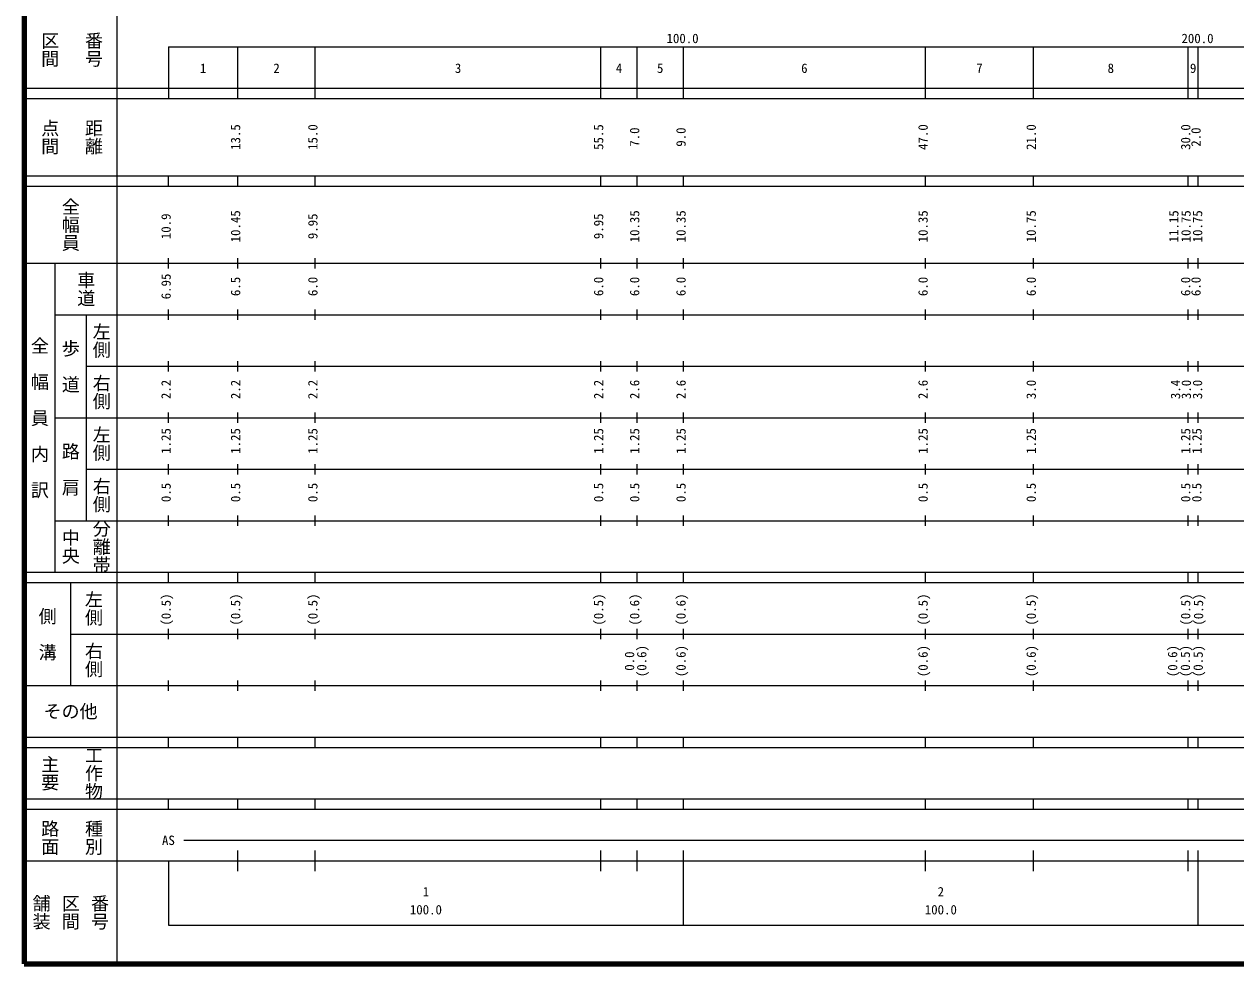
# Model space of a CAD drawing. Units: millimetres on the paper, enlarged 1000 times. Extents: x 40000 to 680000, y 20000 to 380000.
# Drawn here: x 40000 to 275272, y 20000 to 202409 of the extents above; entities that cross this region are included whole.
import ezdxf
from ezdxf.enums import TextEntityAlignment as Align

# ---------------------------------------------------------------- set-up
doc = ezdxf.new("R2010")
doc.units = ezdxf.units.MM
doc.header["$LTSCALE"] = 1000
doc.layers.add('M-TTL', color=2, linetype='Continuous', lineweight=140)
doc.layers.add('M-TTL-BAND', color=7, linetype='Continuous', lineweight=25)
doc.styles.add('@ＭＳ ゴシック', font='')
doc.styles.add('ＭＳ ゴシック', font='')
doc.styles.get('@ＭＳ ゴシック').set_extended_font_data('@MS Gothic')
doc.styles.get('ＭＳ ゴシック').set_extended_font_data('MS Gothic')

msp = doc.modelspace()

# ---------------------------------------------------------------- linework, layer by layer
at = {"layer": 'M-TTL'}
for p, q in [((40000, 380000), (40000, 20000)), ((40000, 20000), (680000, 20000))]:
    msp.add_line(p, q, dxfattribs=at)
at = {"layer": 'M-TTL-BAND'}
for p, q in [((58000, 370000), (58000, 20000)), ((68000, 198000), (579000, 198000)), ((68000, 198000), (68000, 188000)), ((81500, 188000), (81500, 198000)), ((96500, 188000), (96500, 198000)), ((152000, 188000), (152000, 198000)), ((159000, 188000), (159000, 198000)), ((168000, 188000), (168000, 198000)), ((215000, 188000), (215000, 198000)), ((236000, 188000), (236000, 198000)), ((266000, 188000), (266000, 198000)), ((268000, 188000), (268000, 198000)), ((40000, 190000), (579000, 190000)), ((40000, 188000), (579000, 188000)), ((40000, 173000), (579000, 173000)), ((68000, 171000), (68000, 173000)), ((81500, 171000), (81500, 173000)), ((96500, 171000), (96500, 173000)), ((152000, 171000), (152000, 173000)), ((159000, 171000), (159000, 173000)), ((168000, 171000), (168000, 173000)), ((215000, 171000), (215000, 173000)), ((236000, 171000), (236000, 173000)), ((266000, 171000), (266000, 173000)), ((268000, 171000), (268000, 173000)), ((40000, 171000), (579000, 171000)), ((40000, 156000), (579000, 156000)), ((46000, 96000), (46000, 156000)), ((68000, 155000), (68000, 157000)), ((81500, 155000), (81500, 157000)), ((96500, 155000), (96500, 157000)), ((152000, 155000), (152000, 157000)), ((159000, 155000), (159000, 157000)), ((168000, 155000), (168000, 157000)), ((215000, 155000), (215000, 157000)), ((236000, 155000), (236000, 157000)), ((266000, 155000), (266000, 157000)), ((268000, 155000), (268000, 157000)), ((46000, 146000), (579000, 146000)), ((52000, 146000), (52000, 106000)), ((68000, 145000), (68000, 147000)), ((81500, 145000), (81500, 147000)), ((96500, 145000), (96500, 147000)), ((152000, 145000), (152000, 147000)), ((159000, 145000), (159000, 147000)), ((168000, 145000), (168000, 147000)), ((215000, 145000), (215000, 147000)), ((236000, 145000), (236000, 147000)), ((266000, 145000), (266000, 147000)), ((268000, 145000), (268000, 147000)), ((68000, 135000), (68000, 137000)), ((81500, 135000), (81500, 137000)), ((96500, 135000), (96500, 137000)), ((152000, 135000), (152000, 137000)), ((159000, 135000), (159000, 137000)), ((168000, 135000), (168000, 137000)), ((215000, 135000), (215000, 137000)), ((236000, 135000), (236000, 137000)), ((266000, 135000), (266000, 137000)), ((268000, 135000), (268000, 137000)), ((52000, 136000), (579000, 136000)), ((46000, 126000), (579000, 126000)), ((68000, 125000), (68000, 127000)), ((81500, 125000), (81500, 127000)), ((96500, 125000), (96500, 127000)), ((152000, 125000), (152000, 127000)), ((159000, 125000), (159000, 127000)), ((168000, 125000), (168000, 127000)), ((215000, 125000), (215000, 127000)), ((236000, 125000), (236000, 127000)), ((266000, 125000), (266000, 127000)), ((268000, 125000), (268000, 127000)), ((52000, 116000), (579000, 116000)), ((68000, 115000), (68000, 117000)), ((81500, 115000), (81500, 117000)), ((96500, 115000), (96500, 117000)), ((152000, 115000), (152000, 117000)), ((159000, 115000), (159000, 117000)), ((168000, 115000), (168000, 117000)), ((215000, 115000), (215000, 117000)), ((236000, 115000), (236000, 117000)), ((266000, 115000), (266000, 117000)), ((268000, 115000), (268000, 117000)), ((46000, 106000), (579000, 106000)), ((68000, 105000), (68000, 107000)), ((81500, 105000), (81500, 107000)), ((96500, 105000), (96500, 107000)), ((152000, 105000), (152000, 107000)), ((159000, 105000), (159000, 107000)), ((168000, 105000), (168000, 107000)), ((215000, 105000), (215000, 107000)), ((236000, 105000), (236000, 107000)), ((266000, 105000), (266000, 107000)), ((268000, 105000), (268000, 107000)), ((40000, 96000), (579000, 96000)), ((68000, 94000), (68000, 96000)), ((81500, 94000), (81500, 96000)), ((96500, 94000), (96500, 96000)), ((152000, 94000), (152000, 96000)), ((159000, 94000), (159000, 96000)), ((168000, 94000), (168000, 96000)), ((215000, 94000), (215000, 96000)), ((236000, 94000), (236000, 96000)), ((266000, 94000), (266000, 96000)), ((268000, 94000), (268000, 96000)), ((40000, 94000), (579000, 94000)), ((49000, 94000), (49000, 74000)), ((68000, 83000), (68000, 85000)), ((81500, 83000), (81500, 85000)), ((96500, 83000), (96500, 85000)), ((152000, 83000), (152000, 85000)), ((159000, 83000), (159000, 85000)), ((168000, 83000), (168000, 85000)), ((215000, 83000), (215000, 85000)), ((236000, 83000), (236000, 85000)), ((266000, 83000), (266000, 85000)), ((268000, 83000), (268000, 85000)), ((49000, 84000), (579000, 84000)), ((40000, 74000), (579000, 74000)), ((68000, 73000), (68000, 75000)), ((81500, 73000), (81500, 75000)), ((96500, 73000), (96500, 75000)), ((152000, 73000), (152000, 75000)), ((159000, 73000), (159000, 75000)), ((168000, 73000), (168000, 75000)), ((215000, 73000), (215000, 75000)), ((236000, 73000), (236000, 75000)), ((266000, 73000), (266000, 75000)), ((268000, 73000), (268000, 75000)), ((40000, 64000), (579000, 64000)), ((68000, 62000), (68000, 64000)), ((81500, 62000), (81500, 64000)), ((96500, 62000), (96500, 64000)), ((152000, 62000), (152000, 64000)), ((159000, 62000), (159000, 64000)), ((168000, 62000), (168000, 64000)), ((215000, 62000), (215000, 64000)), ((236000, 62000), (236000, 64000)), ((266000, 62000), (266000, 64000)), ((268000, 62000), (268000, 64000)), ((40000, 62000), (579000, 62000)), ((40000, 52000), (579000, 52000)), ((68000, 50000), (68000, 52000)), ((81500, 50000), (81500, 52000)), ((96500, 50000), (96500, 52000)), ((152000, 50000), (152000, 52000)), ((159000, 50000), (159000, 52000)), ((168000, 50000), (168000, 52000)), ((215000, 50000), (215000, 52000)), ((236000, 50000), (236000, 52000)), ((266000, 50000), (266000, 52000)), ((268000, 50000), (268000, 52000)), ((40000, 50000), (579000, 50000)), ((71000, 44000), (310500, 44000)), ((40000, 40000), (579000, 40000)), ((68000, 40000), (68000, 27500)), ((81500, 38000), (81500, 42000)), ((96500, 38000), (96500, 42000)), ((152000, 38000), (152000, 42000)), ((159000, 38000), (159000, 42000)), ((168000, 27500), (168000, 42000)), ((215000, 38000), (215000, 42000)), ((236000, 38000), (236000, 42000)), ((266000, 38000), (266000, 42000)), ((268000, 27500), (268000, 42000)), ((68000, 27500), (579000, 27500))]:
    msp.add_line(p, q, dxfattribs=at)

# ---------------------------------------------------------------- texts
at = {"layer": 'M-TTL-BAND', "style": '@ＭＳ ゴシック'}
for s, p in [('区間', (45000, 197500)), ('番号', (53500, 197500)), ('点間', (45000, 180500)), ('距離', (53500, 180500)), ('全幅員', (49000, 163500)), ('車道', (52000, 151000)), ('左側', (55000, 141000)), ('全\u3000幅\u3000員\u3000内\u3000訳', (43000, 126000)), ('歩\u3000道', (49000, 136000)), ('右側', (55000, 131000)), ('左側', (55000, 121000)), ('路\u3000肩', (49000, 116000)), ('右側', (55000, 111000)), ('分離帯', (55000, 101000)), ('中央', (49000, 101000)), ('左側', (53500, 89000)), ('側\u3000溝', (44500, 84000)), ('右側', (53500, 79000)), ('工作物', (53500, 57000)), ('主要', (45000, 57000)), ('路面', (45000, 44500)), ('種別', (53500, 44500)), ('舗装', (43333, 30000)), ('区間', (49000, 30000)), ('番号', (54667, 30000))]:
    msp.add_text(s, height=2566, rotation=270, dxfattribs=at).set_placement(p, align=Align.MIDDLE_CENTER)
at = {"layer": 'M-TTL-BAND', "style": 'ＭＳ ゴシック'}
for s, p in [('100.0', (167844, 198195)), ('200.0', (267844, 198195)), ('1', (74750, 192405)), ('2', (89000, 192405)), ('3', (124250, 192405)), ('4', (155500, 192405)), ('5', (163500, 192405)), ('6', (191500, 192405)), ('7', (225500, 192405)), ('8', (251000, 192405)), ('9', (267000, 192405)), ('AS', (68000, 42500)), ('1', (118000, 32523)), ('2', (218000, 32523)), ('100.0', (118000, 29033)), ('100.0', (218000, 29033))]:
    msp.add_text(s, height=1833, dxfattribs=at).set_placement(p, align=Align.BOTTOM_CENTER)
for s, p in [('13.5', (82500, 180500)), ('15.0', (97500, 180500)), ('55.5', (153000, 180500)), ('7.0', (160000, 180500)), ('9.0', (169000, 180500)), ('47.0', (216000, 180500)), ('21.0', (237000, 180500)), ('30.0', (267000, 180500)), ('2.0', (269000, 180500)), ('10.9', (69000, 163174)), ('10.45', (82500, 163174)), ('9.95', (97500, 163174)), ('9.95', (153000, 163174)), ('10.35', (160000, 163174)), ('10.35', (169000, 163174)), ('10.35', (216000, 163174)), ('10.75', (237000, 163174)), ('11.15', (264695, 163174)), ('10.75', (267065, 163174)), ('10.75', (269316, 163174)), ('6.95', (69000, 151500)), ('6.5', (82500, 151500)), ('6.0', (97500, 151500)), ('6.0', (153000, 151500)), ('6.0', (160000, 151500)), ('6.0', (169000, 151500)), ('6.0', (216000, 151500)), ('6.0', (237000, 151500)), ('6.0', (267000, 151500)), ('6.0', (269000, 151500)), ('2.2', (69000, 131500)), ('2.2', (82500, 131500)), ('2.2', (97500, 131500)), ('2.2', (153000, 131500)), ('2.6', (160000, 131500)), ('2.6', (169000, 131500)), ('2.6', (216000, 131500)), ('3.0', (237000, 131500)), ('3.4', (265024, 131500)), ('3.0', (267124, 131500)), ('3.0', (269296, 131500)), ('1.25', (69000, 121500)), ('1.25', (82500, 121500)), ('1.25', (97500, 121500)), ('1.25', (153000, 121500)), ('1.25', (160000, 121500)), ('1.25', (169000, 121500)), ('1.25', (216000, 121500)), ('1.25', (237000, 121500)), ('1.25', (267000, 121500)), ('1.25', (269194, 121500)), ('0.5', (69000, 111500)), ('0.5', (82500, 111500)), ('0.5', (97500, 111500)), ('0.5', (153000, 111500)), ('0.5', (160000, 111500)), ('0.5', (169000, 111500)), ('0.5', (216000, 111500)), ('0.5', (237000, 111500)), ('0.5', (267000, 111500)), ('0.5', (269156, 111500)), ('(0.5)', (69000, 88764)), ('(0.5)', (82500, 88764)), ('(0.5)', (97500, 88764)), ('(0.5)', (153000, 88764)), ('(0.6)', (160000, 88764)), ('(0.6)', (169000, 88764)), ('(0.5)', (216000, 88764)), ('(0.5)', (237000, 88764)), ('(0.5)', (267000, 88764)), ('(0.5)', (269495, 88764)), ('0.0', (159000, 78764)), ('(0.6)', (161370, 78764)), ('(0.6)', (169000, 78764)), ('(0.6)', (216000, 78764)), ('(0.6)', (237000, 78764)), ('(0.6)', (264458, 78764)), ('(0.5)', (266935, 78764)), ('(0.5)', (269425, 78764))]:
    msp.add_text(s, height=1833, rotation=90, dxfattribs=at).set_placement(p, align=Align.BOTTOM_CENTER)
msp.add_text('その他', height=2566, dxfattribs=at).set_placement((49000, 69000), align=Align.MIDDLE_CENTER)

doc.saveas('drawing.dxf')
